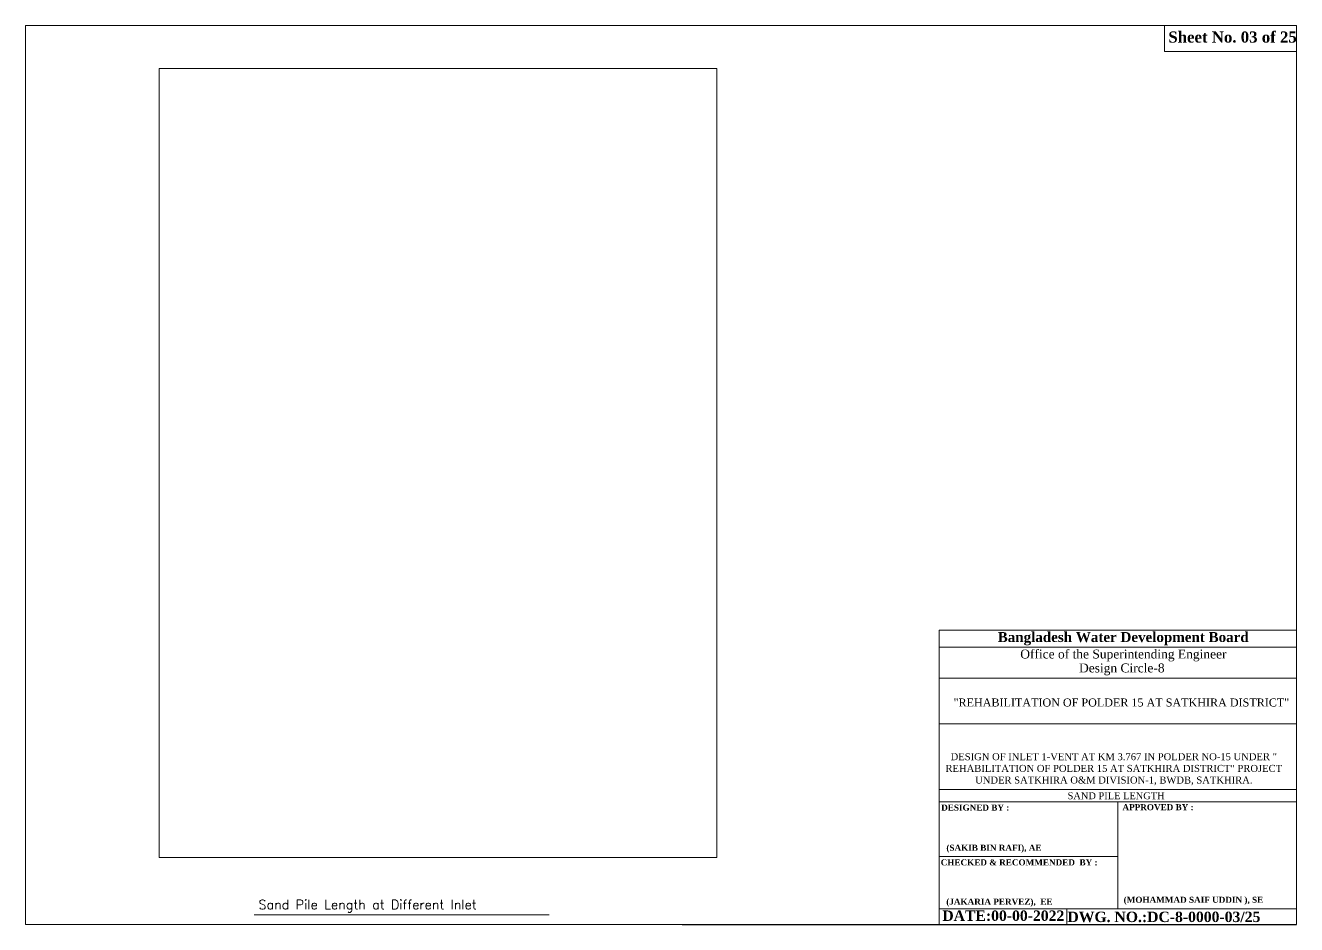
# Model space of a CAD drawing. Header units: inches. Extents: x -1277702 to 350617, y -622745 to 1282697.
# Drawn here: x -1111656 to -1048125, y 913173 to 958098 of the extents above; entities that cross this region are included whole.
import ezdxf

# ---------------------------------------------------------------- set-up
doc = ezdxf.new("R2010")
doc.units = ezdxf.units.IN
doc.header["$LTSCALE"] = 600
doc.header["$MEASUREMENT"] = 0
for name, color, linetype, lineweight in [('Left Bank Profile', 7, 'Continuous', 25), ('LINE', 7, 'Continuous', 20), ('Text 20', 7, 'Continuous', 15)]:
    doc.layers.add(name, color=color, linetype=linetype, lineweight=lineweight)
doc.styles.add('BIG', font='ROMANT.SHX')
picture_1 = doc.add_image_def('image3.jpg', size_in_pixel=(1240, 1754))

msp = doc.modelspace()

# ---------------------------------------------------------------- linework, layer by layer
at = {"layer": 'Left Bank Profile'}
msp.add_lwpolyline([(-1078824.76516, 913172.54), (-1048125.46736, 913172.54)], dxfattribs=at)
msp.add_lwpolyline([(-1078824.76516, 913172.54), (-1048125.46736, 913172.54)], dxfattribs=at)
at = {"layer": 'LINE'}
for p, q in [((-1065983.37542, 927875.6837), (-1048125.46736, 927875.6837)), ((-1065983.37542, 927875.6837), (-1065983.37542, 919165.47272)), ((-1065983.37542, 927028.99786), (-1048125.46736, 927028.99786)), ((-1065983.37542, 925482.52805), (-1048125.46736, 925482.52805)), ((-1065983.37542, 923207.43904), (-1048125.46736, 923207.43904)), ((-1065983.37542, 919920.83154), (-1048125.46736, 919920.83154)), ((-1065983.37542, 919307.45537), (-1048125.46736, 919307.45537)), ((-1057054.42139, 919307.45537), (-1057054.42139, 913965.0163)), ((-1065983.37542, 913172.54), (-1065983.37542, 919165.47272)), ((-1065983.37542, 916572.15255), (-1057054.42139, 916572.15255)), ((-1100224.92591, 913656.66494), (-1085472.39063, 913656.66494)), ((-1065983.37542, 913965.0163), (-1048125.46736, 913965.0163)), ((-1062632.76083, 913965.0163), (-1048125.46736, 913965.0163)), ((-1062632.76083, 913965.0163), (-1048125.46736, 913965.0163)), ((-1062632.76083, 913965.0163), (-1048125.46736, 913965.0163))]:
    msp.add_line(p, q, dxfattribs=at)
at = {"layer": 'LINE', "lineweight": 9}
msp.add_line((-1048125.46736, 925377.66343), (-1048125.46736, 913172.54), dxfattribs=at)
at = {"layer": 'LINE', "color": 7, "lineweight": 9}
for p, q in [((-1059600.84032, 913965.0163), (-1059600.84032, 913172.54)), ((-1065389.14466, 913172.54), (-1079409.76672, 913172.54)), ((-1048125.46736, 913172.54), (-1065389.14466, 913172.54)), ((-1051809.51939, 913172.54), (-1050602.1842, 913172.54))]:
    msp.add_line(p, q, dxfattribs=at)
at = {"layer": 'LINE'}
msp.add_lwpolyline([(-1111655.92736, 913172.54), (-1048125.46736, 913172.54), (-1048125.46736, 958097.651), (-1111655.92736, 958097.651)], close=True, dxfattribs=at)
at = {"layer": 'LINE', "lineweight": 9}
msp.add_lwpolyline([(-1048125.46736, 958097.651), (-1054734.68342, 958097.651), (-1054734.68342, 956801.18751), (-1048125.46736, 956801.18751)], close=True, dxfattribs=at)

# ---------------------------------------------------------------- texts
at = {"layer": 'LINE', "color": 7, "lineweight": 9}
for s, insert, char_height, width, attachment_point in [('{\\fTimes New Roman|b1|i0|c0|p18;Sheet No. 03 of 25}', (-1054535.46317, 957796.30162), 556.6035349, 19993.0180895, 1), ('{\\fTimes New Roman|b1|i0|c0|p18;Bangladesh Water Development Board}', (-1063062.66832, 927787.35667), 497.5180941, 17870.6882813, 1), ('{\\fTimes New Roman|b0|i0|c0|p18;Office of the Superintending Engineer}', (-1061935.02493, 926912.51354), 445.2309525, 15992.5511223, 1), ('{\\fTimes New Roman|b0|i0|c0|p18;Design Circle-8}', (-1058998.09981, 926216.29468), 445.2309525, 15992.5511223, 1), ('{\\fTimes New Roman|b0|i0|c0|p18;\\C256;"REHABILITATION OF POLDER 15 AT SATKHIRA DISTRICT"}', (-1065266.81342, 924469.12128), 400, 25576.235495, 1), ('{\\fTimes New Roman Greek|b0|i0|c0|p18;\\C256;DESIGN OF INLET 1-VENT AT KM 3.767 IN POLDER NO-15 UNDER " REHABILITATION OF POLDER 15 AT SATKHIRA DISTRICT" PROJECT UNDER SATKHIRA O&M DIVISION-1, BWDB, SATKHIRA.}', (-1057260.36401, 920136.29926), 350, 16825.8140517, 8), ('{\\fTimes New Roman|b0|i0|c0|p18;SAND PILE LENGTH}', (-1057145.41038, 919430.81583), 344.1635465, 14684.120348, 8)]:
    msp.add_mtext(s, dxfattribs=dict(at, insert=insert, char_height=char_height, width=width, attachment_point=attachment_point))
at = {"layer": 'LINE', "color": 7, "lineweight": 9, "attachment_point": 1}
for s, insert, char_height in [('{\\fTimes New Roman|b1|i0|c0|p18;DESIGNED BY :}', (-1065887.60636, 919168.84103), 302.878199), ('{\\fTimes New Roman|b1|i0|c0|p18;APPROVED BY :}', (-1056828.06691, 919188.44501), 302.878199), ('{\\fTimes New Roman|b1|i0|c0|p18;\\C0;(SAKIB BIN RAFI), AE}', (-1065626.69674, 917161.80001), 302.878199), ('{\\fTimes New Roman|b1|i0|c0|p18;CHECKED & RECOMMENDED  BY :}', (-1065912.50253, 916431.63397), 302.878199), ('{\\fTimes New Roman|b1|i0|c0|p18;\\C0;(JAKARIA PERVEZ),  EE  }', (-1065633.97668, 914468.02357), 302.878199), ('{\\fTimes New Roman|b1|i0|c0|p18;\\C0;(MOHAMMAD SAIF UDDIN ), SE}', (-1056767.79996, 914562.60138), 302.878199), ('{\\fTimes New Roman|b1|i0|c0|p18;DATE:00-00-2022}', (-1065829.94438, 913876.62455), 518.9595132), ('{\\fTimes New Roman|b0|i0|c0|p18; \\fTimes New Roman|b1|i0|c0|p18;DWG. NO.:DC-8-0000-03/25}', (-1059774.31599, 913817.80388), 518.9595132)]:
    msp.add_mtext(s, dxfattribs=dict(at, insert=insert, char_height=char_height))
at = {"layer": 'Text 20', "style": 'BIG'}
msp.add_text('Sand Pile Length at Different Inlet', height=466.59375, dxfattribs=at).set_placement((-1100006.4539, 913934.0745))

# ---------------------------------------------------------------- pictures from other files: only their frames are drawn
at = {"layer": 'LINE', "color": 3, "ltscale": 0.5}
image = msp.add_image(picture_1, insert=(-1104976.79289, 916524.74329), size_in_units=(27872.77092, 39426.48403), dxfattribs=at)
image.dxf.flags = 7

doc.saveas('drawing.dxf')
